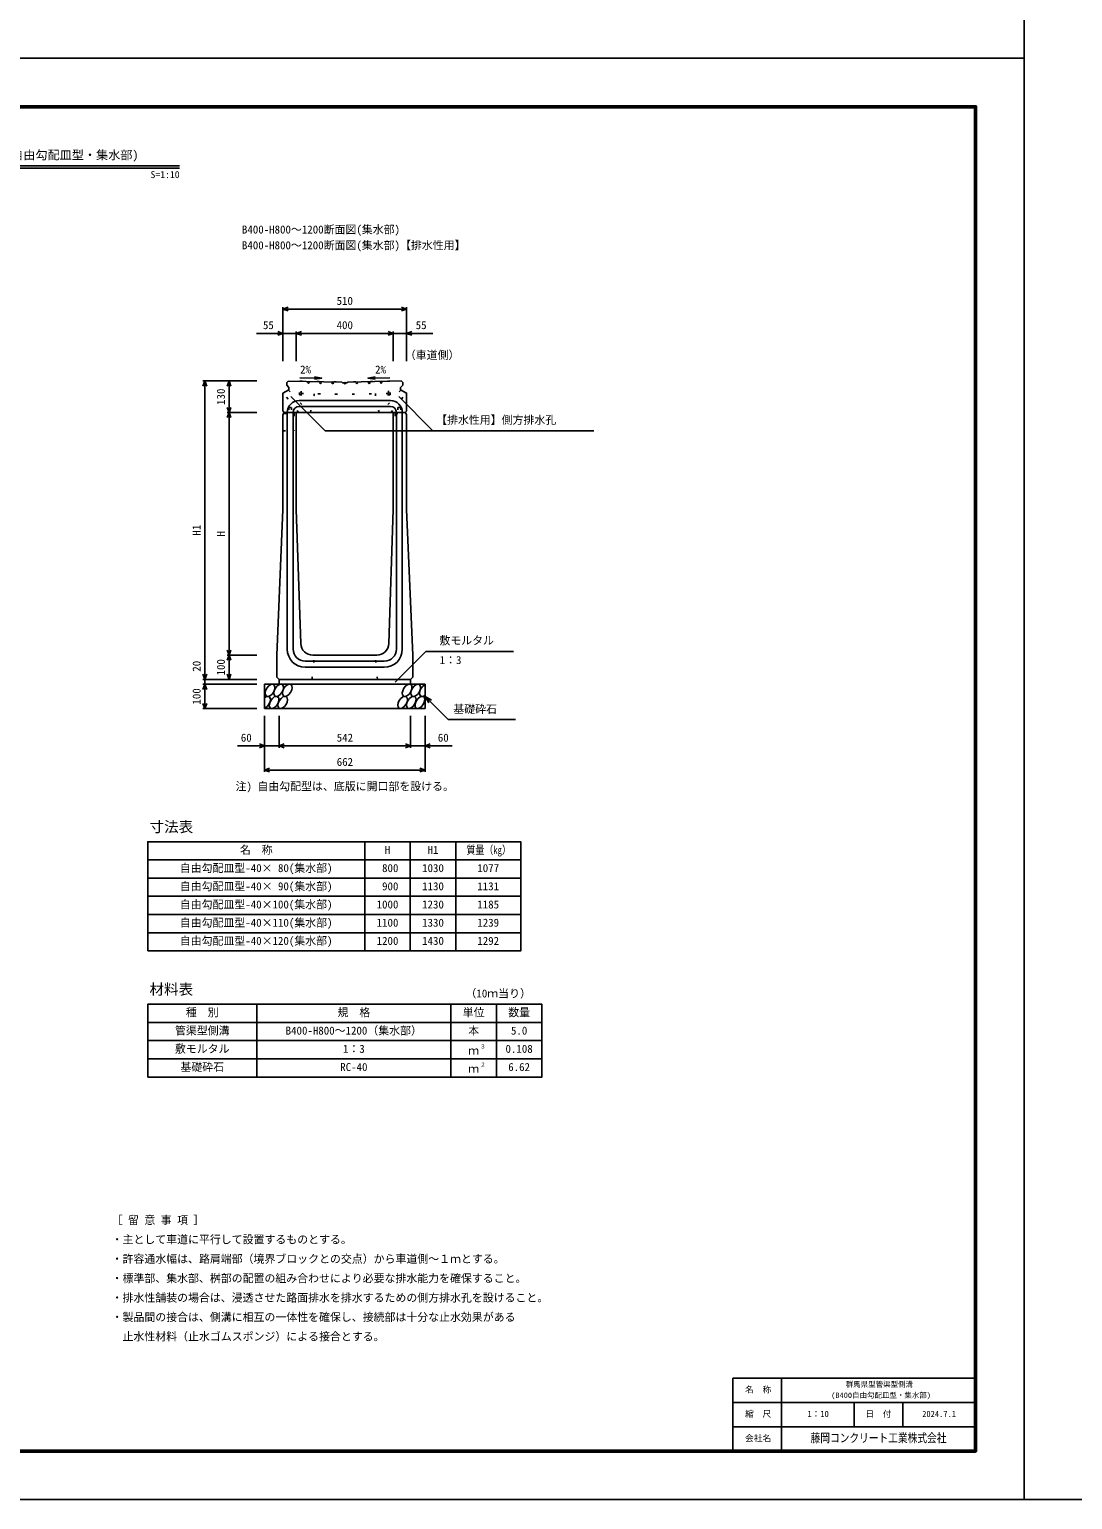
# Model space of a CAD drawing. Units: millimetres, scale not verified. Extents: x -12600 to 12600, y -5940 to 5940.
# Drawn here: x -8300 to -4000, y -5940 to 119 of the extents above; entities that cross this region are included whole.
import ezdxf
from ezdxf.enums import TextEntityAlignment as Align

# ---------------------------------------------------------------- set-up
doc = ezdxf.new("R2010")
doc.units = ezdxf.units.MM
doc.header["$LTSCALE"] = 40
doc.linetypes.add('DOTTED', pattern=[1.75, 0.25, -1.5])
for name, color, linetype, lineweight in [('0-0_DIM', 7, 'Continuous', 25), ('0-1_Defpoints', 5, 'Continuous', 25), ('0-2_HATCH', 6, 'Continuous', 25), ('0-3_HYO', 3, 'Continuous', 25), ('0-4_HYO2', 4, 'Continuous', 25), ('0-5_OUTLINE', 3, 'Continuous', 25), ('0-6_OUTLINE2', 4, 'DOTTED', 25), ('0-7_TXT', 7, 'Continuous', 25), ('0-8_WAKU', 3, 'Continuous', 25), ('0-9_WAKU-LINE', 7, 'Continuous', 25)]:
    doc.layers.add(name, color=color, linetype=linetype, lineweight=lineweight)
doc.layers.add('0-A_WAKU-TXT', color=7, linetype='Continuous')
doc.styles.add('ＭＳ ゴシック', font='')
doc.styles.get('ＭＳ ゴシック').set_extended_font_data('MS Gothic')

msp = doc.modelspace()

# ---------------------------------------------------------------- linework, layer by layer
at = {"layer": '0-0_DIM'}
for p, q in [((-7255, -1026.3), (-7255, -1247.94)), ((-6745, -1026.3), (-6745, -1247.94)), ((-6745, -1033.8), (-7255, -1033.8)), ((-7363.38, -1133.8), (-7255, -1133.8)), ((-7200, -1133.8), (-7255, -1133.8)), ((-7200, -1126.3), (-7200, -1247.94)), ((-7200, -1133.8), (-6800, -1133.8)), ((-6800, -1126.3), (-6800, -1247.94)), ((-6800, -1133.8), (-6745, -1133.8)), ((-6636.62, -1133.8), (-6745, -1133.8)), ((-7584.5, -1329.94), (-7362, -1329.94)), ((-7577, -1329.94), (-7577, -2559.94)), ((-7477, -1459.94), (-7477, -1329.94)), ((-7222.53, -1394.47), (-7081.29, -1535.71)), ((-6777.88, -1394.47), (-6636.64, -1535.71)), ((-7484.5, -1459.94), (-7362, -1459.94)), ((-7477, -1459.94), (-7477, -2459.94)), ((-7081.29, -1535.71), (-5973.78, -1535.71)), ((-7484.5, -2459.94), (-7362, -2459.94)), ((-7477, -2459.94), (-7477, -2559.94)), ((-6791.89, -2570.75), (-6665.66, -2444.52)), ((-6665.66, -2444.52), (-6304.19, -2444.52)), ((-7584.5, -2559.94), (-7362, -2559.94)), ((-7584.5, -2579.94), (-7362, -2579.94)), ((-7577, -2559.94), (-7577, -2579.94)), ((-7577, -2579.94), (-7577, -2679.94)), ((-6669, -2629.94), (-6573.24, -2725.7)), ((-6669, -2629.94), (-6643.02, -2644.94)), ((-6669, -2629.94), (-6654, -2655.92)), ((-7584.5, -2679.94), (-7362, -2679.94)), ((-7331, -2941.31), (-7331, -2709.94)), ((-7271, -2841.31), (-7271, -2709.94)), ((-6729, -2841.31), (-6729, -2709.94)), ((-6669, -2941.31), (-6669, -2709.94)), ((-6573.24, -2725.7), (-6295.69, -2725.7)), ((-7331, -2833.81), (-7442.79, -2833.81)), ((-7331, -2833.81), (-7271, -2833.81)), ((-7271, -2833.81), (-6729, -2833.81)), ((-6669, -2833.81), (-6729, -2833.81)), ((-6669, -2833.81), (-6557.21, -2833.81)), ((-7331, -2933.81), (-6669, -2933.81))]:
    msp.add_line(p, q, dxfattribs=at)
for points in [[(-7233.86, -1041.5), (-7255, -1033.8), (-7233.86, -1026.11)], [(-6766.14, -1026.11), (-6745, -1033.8), (-6766.14, -1041.5)], [(-7276.14, -1126.11), (-7255, -1133.8), (-7276.14, -1141.5)], [(-7178.86, -1141.5), (-7200, -1133.8), (-7178.86, -1126.11)], [(-6821.14, -1126.11), (-6800, -1133.8), (-6821.14, -1141.5)], [(-6723.86, -1126.11), (-6745, -1133.8), (-6723.86, -1141.5)], [(-7569.3, -1351.09), (-7577, -1329.94), (-7584.7, -1351.09)], [(-7484.7, -1351.09), (-7477, -1329.94), (-7469.3, -1351.09)], [(-7484.7, -1438.8), (-7477, -1459.94), (-7469.3, -1438.8)], [(-7484.7, -1481.09), (-7477, -1459.94), (-7469.3, -1481.09)], [(-7469.3, -2438.8), (-7477, -2459.94), (-7484.7, -2438.8)], [(-7484.7, -2481.09), (-7477, -2459.94), (-7469.3, -2481.09)], [(-7569.3, -2538.8), (-7577, -2559.94), (-7584.7, -2538.8)], [(-7469.3, -2538.8), (-7477, -2559.94), (-7484.7, -2538.8)], [(-7569.3, -2601.09), (-7577, -2579.94), (-7584.7, -2601.09)], [(-7569.3, -2658.8), (-7577, -2679.94), (-7584.7, -2658.8)], [(-7352.14, -2826.11), (-7331, -2833.81), (-7352.14, -2841.5)], [(-7249.86, -2841.5), (-7271, -2833.81), (-7249.86, -2826.11)], [(-6750.14, -2826.11), (-6729, -2833.81), (-6750.14, -2841.5)], [(-6647.86, -2826.11), (-6669, -2833.81), (-6647.86, -2841.5)], [(-7309.86, -2941.5), (-7331, -2933.81), (-7309.86, -2926.11)], [(-6690.14, -2926.11), (-6669, -2933.81), (-6690.14, -2941.5)]]:
    msp.add_lwpolyline(points, dxfattribs=at)
at = {"layer": '0-1_Defpoints'}
for points in [[(-4200, -5940), (12600, -5940), (12600, 5940), (-4200, 5940)], [(-12600, -5940), (-4200, -5940), (-4200, 0), (-12600, 0)]]:
    msp.add_lwpolyline(points, close=True, dxfattribs=at)
at = {"layer": '0-2_HATCH', "linetype": 'DOTTED'}
for p, q in [((-7180.47, -1381.41), (-7179.43, -1331.42)), ((-7145.79, -1336.33), (-7149.95, -1332)), ((-6854.15, -1336.13), (-6849.99, -1331.8)), ((-6819.47, -1381.18), (-6820.51, -1331.19)), ((-7186.59, -1387.05), (-7126.47, -1388.31)), ((-7180.47, -1381.41), (-6999.97, -1384.95)), ((-7150.12, -1340.48), (-7145.79, -1336.33)), ((-7126.47, -1382.47), (-7126.47, -1388.31)), ((-7054.29, -1338.12), (-7050.14, -1342.44)), ((-7050.14, -1342.44), (-7045.81, -1338.29)), ((-7004.2, -1339.18), (-6999.96, -1334.94)), ((-6999.96, -1343.43), (-7004.2, -1339.18)), ((-6819.47, -1381.18), (-6999.97, -1384.95)), ((-6999.96, -1334.94), (-6995.71, -1339.18)), ((-6995.71, -1339.18), (-6999.96, -1343.43)), ((-6949.8, -1342.38), (-6954.13, -1338.22)), ((-6945.64, -1338.05), (-6949.8, -1342.38)), ((-6873.47, -1382.31), (-6873.47, -1388.31)), ((-6813.34, -1387.05), (-6873.47, -1388.31)), ((-6849.82, -1340.29), (-6854.15, -1336.13))]:
    msp.add_line(p, q, dxfattribs=at)
for points in [[(-7186.59, -1387.05), (-7185.43, -1331.31), (-6999.97, -1334.94)], [(-7149.95, -1332), (-7154.28, -1336.16), (-7150.12, -1340.48)], [(-6813.34, -1387.05), (-6814.51, -1331.06), (-6999.97, -1334.94)], [(-6849.99, -1331.8), (-6845.66, -1335.96), (-6849.82, -1340.29)], [(-7045.81, -1338.29), (-7049.97, -1333.96), (-7054.29, -1338.12)], [(-6954.13, -1338.22), (-6949.97, -1333.9), (-6945.64, -1338.05)]]:
    msp.add_lwpolyline(points, dxfattribs=at)
for points in [[(-6904.14, -1337.18), (-6899.98, -1332.85), (-6895.65, -1337.01), (-6899.81, -1341.33)], [(-7095.8, -1337.31), (-7099.96, -1332.98), (-7104.28, -1337.14), (-7100.13, -1341.46)]]:
    msp.add_lwpolyline(points, close=True, dxfattribs=at)
at = {"layer": '0-2_HATCH'}
for centre in [(-7308.11, -2604.94), (-7272.63, -2604.94), (-7237.16, -2604.94), (-6742.95, -2604.94), (-6707.48, -2604.94), (-7291.23, -2654.94), (-7255.75, -2654.94), (-6761.55, -2654.94), (-6726.07, -2654.94), (-6690.59, -2654.94)]:
    msp.add_ellipse(centre, major_axis=(14.54, 23.54), ratio=0.5792, dxfattribs=at)
for centre, start_param, end_param in [((-6672, -2604.94), 0.6666252, 4.1103269), ((-7326.7, -2654.94), 3.7419964, 7.318141)]:
    msp.add_ellipse(centre, major_axis=(14.54, 23.54), ratio=0.5792, start_param=start_param, end_param=end_param, dxfattribs=at)
at = {"layer": '0-3_HYO'}
for p, q in [((-6917.5, -3228.87), (-6917.5, -3678.87)), ((-6730, -3228.87), (-6730, -3678.87)), ((-6542.5, -3228.87), (-6542.5, -3678.87)), ((-7812.5, -3303.87), (-6275, -3303.87)), ((-7362.5, -3898.65), (-7362.5, -4198.65)), ((-6562.5, -3898.65), (-6562.5, -4198.65)), ((-6375, -3898.65), (-6375, -4198.65)), ((-7812.5, -3973.65), (-6187.5, -3973.65))]:
    msp.add_line(p, q, dxfattribs=at)
for points in [[(-7812.5, -3678.87), (-6275, -3678.87), (-6275, -3228.87), (-7812.5, -3228.87)], [(-7812.5, -4198.65), (-6187.5, -4198.65), (-6187.5, -3898.65), (-7812.5, -3898.65)]]:
    msp.add_lwpolyline(points, close=True, dxfattribs=at)
at = {"layer": '0-4_HYO2'}
for p, q in [((-7812.5, -3378.87), (-6275, -3378.87)), ((-7812.5, -3453.87), (-6275, -3453.87)), ((-7812.5, -3528.87), (-6275, -3528.87)), ((-7812.5, -3603.87), (-6275, -3603.87)), ((-7812.5, -4048.65), (-6187.5, -4048.65)), ((-7812.5, -4123.65), (-6187.5, -4123.65))]:
    msp.add_line(p, q, dxfattribs=at)
at = {"layer": '0-5_OUTLINE'}
for p, q in [((-7233.31, -1330.37), (-7239, -1335.94)), ((-7233.31, -1330.37), (-7012, -1334.71)), ((-6767, -1330.07), (-6988, -1334.69)), ((-6767, -1330.07), (-6761, -1335.94)), ((-7255, -1379.94), (-7230, -1366.94)), ((-7255, -1453.94), (-7255, -1379.94)), ((-7239, -1335.94), (-7239, -1346.94)), ((-7230, -1356.94), (-7239, -1346.94)), ((-7230, -1366.94), (-7230, -1356.94)), ((-6991, -1337.94), (-6988, -1334.69)), ((-6770, -1356.94), (-6761, -1346.94)), ((-6770, -1366.94), (-6770, -1356.94)), ((-6761, -1335.94), (-6761, -1346.94)), ((-7255, -1453.94), (-7249, -1459.94)), ((-6751, -1459.94), (-6745, -1453.94)), ((-7255, -1469.94), (-7250, -1459.94)), ((-7255, -1859.94), (-7255, -1469.94)), ((-6750, -1459.94), (-7250, -1459.94)), ((-7200, -1459.94), (-7200, -1859.94)), ((-6800, -1459.94), (-6800, -1859.94)), ((-6745, -1469.94), (-6750, -1459.94)), ((-6745, -1859.94), (-6745, -1469.94)), ((-7255, -1859.94), (-7280, -2459.94)), ((-7200, -1859.94), (-7181.61, -2411.61)), ((-6800, -1859.94), (-6818.39, -2411.61)), ((-6745, -1859.94), (-6720, -2459.94)), ((-7280, -2550.94), (-7280, -2459.94)), ((-7131.64, -2459.94), (-6868.36, -2459.94)), ((-6720, -2550.94), (-6720, -2459.94)), ((-7331, -2579.94), (-6669, -2579.94)), ((-7331, -2679.94), (-7331, -2579.94)), ((-7271, -2559.94), (-7280, -2550.94)), ((-7271, -2559.94), (-7271, -2579.94)), ((-6729, -2559.94), (-6729, -2579.94)), ((-6669, -2679.94), (-6669, -2579.94)), ((-7331, -2679.94), (-6669, -2679.94))]:
    msp.add_line(p, q, dxfattribs=at)
for points in [[(-6991, -1337.94), (-7009, -1337.94), (-7012, -1334.71)], [(-6745, -1453.94), (-6745, -1379.94), (-6770, -1366.94)], [(-7271, -2559.94), (-6729, -2559.94), (-6720, -2550.94)]]:
    msp.add_lwpolyline(points, dxfattribs=at)
for centre, start, end in [((-7131.64, -2409.94), 181.90915, 270), ((-6868.36, -2409.94), 270, 358.09085)]:
    msp.add_arc(centre, 50, start, end, dxfattribs=at)
at = {"layer": '0-6_OUTLINE2'}
for p, q in [((-7190.79, -1459.94), (-7253.4, -1379.11)), ((-7231.41, -1367.67), (-7147.82, -1459.94)), ((-7141.5, -1459.94), (-7126.53, -1388.31)), ((-6858.5, -1459.94), (-6873.47, -1388.31)), ((-6768.59, -1367.67), (-6852.18, -1459.94)), ((-6809.21, -1459.94), (-6746.6, -1379.11)), ((-7231, -1439.44), (-7219, -1439.44)), ((-7231, -1439.44), (-7231, -1464.44)), ((-7219, -1439.44), (-7219, -1464.44)), ((-6781, -1439.44), (-6769, -1439.44)), ((-6781, -1439.44), (-6781, -1464.44)), ((-6769, -1439.44), (-6769, -1464.44)), ((-7252.25, -1464.44), (-7208, -1464.44)), ((-7208, -1464.44), (-7208, -1534.94)), ((-6792, -1464.44), (-6792, -1534.94)), ((-6792, -1464.44), (-6747.75, -1464.44)), ((-7255, -1534.94), (-7208, -1534.94)), ((-6792, -1534.94), (-6745, -1534.94)), ((-7135, -2559.94), (-7125, -2459.94)), ((-6865, -2559.94), (-6875, -2459.94))]:
    msp.add_line(p, q, dxfattribs=at)
at = {"layer": '0-6_OUTLINE2', "linetype": 'Continuous'}
for p, q in [((-7188, -1410.94), (-6812, -1410.94)), ((-7188, -1434.94), (-6812, -1434.94)), ((-7237, -1459.94), (-7237, -2435.94)), ((-7213, -1459.94), (-7213, -2434.94)), ((-6787, -1459.94), (-6787, -2434.94)), ((-6763, -1459.94), (-6763, -2435.94)), ((-7163, -2484.94), (-6837, -2484.94)), ((-7163, -2509.94), (-6837, -2509.94))]:
    msp.add_line(p, q, dxfattribs=at)
for centre, radius, start, end in [((-7188, -1459.94), 49, 90, 180), ((-7188, -1459.94), 25, 90, 180), ((-6812, -1459.94), 49, 0, 90), ((-6812, -1459.94), 25, 0, 90), ((-7163, -2435.94), 74, 180, 270), ((-7163, -2434.94), 50, 180, 270), ((-6837, -2434.94), 50, 270, 0), ((-6837, -2435.94), 74, 270, 0)]:
    msp.add_arc(centre, radius, start, end, dxfattribs=at)
at = {"layer": '0-7_TXT'}
for p, q in [((-9119.18, -442.8), (-7680.82, -442.8)), ((-9119.18, -452.4), (-7680.82, -452.4)), ((-7095.29, -1318.48), (-7124.93, -1323.13)), ((-6904.71, -1318.48), (-6875.07, -1323.13))]:
    msp.add_line(p, q, dxfattribs=at)
for points in [[(-7185.71, -1316.76), (-7095.29, -1318.48), (-7124.73, -1312.71)], [(-6814.29, -1316.76), (-6904.71, -1318.48), (-6875.27, -1312.71)]]:
    msp.add_lwpolyline(points, dxfattribs=at)
at = {"layer": '0-8_WAKU'}
for p, q in [((-5400, -5440), (-4400, -5440)), ((-5400, -5740), (-5400, -5440))]:
    msp.add_line(p, q, dxfattribs=at)
at = {"layer": '0-8_WAKU', "lineweight": 50}
msp.add_lwpolyline([(-12400, -5740), (-4400, -5740), (-4400, -200), (-12400, -200)], close=True, dxfattribs=at)
at = {"layer": '0-9_WAKU-LINE'}
for p, q in [((-5200, -5740), (-5200, -5440)), ((-5400, -5540), (-4400, -5540)), ((-4900, -5640), (-4900, -5540)), ((-4700, -5640), (-4700, -5540)), ((-5400, -5640), (-4400, -5640))]:
    msp.add_line(p, q, dxfattribs=at)

# ---------------------------------------------------------------- texts
at = {"layer": '0-0_DIM', "style": 'ＭＳ ゴシック'}
for s, p in [('510', (-7033.75, -1026.3)), ('55', (-7337.34, -1126.3)), ('400', (-7033.75, -1126.3)), ('55', (-6707.66, -1126.3)), ('（車道側）', (-6752.57, -1249.65)), ('【排水性用】側方排水孔', (-6623.49, -1516.97)), ('敷モルタル', (-6610.06, -2425.78)), ('1：3', (-6608.87, -2506.54)), ('基礎砕石', (-6552.68, -2708.53)), ('60', (-7428.5, -2826.31)), ('542', (-7033.22, -2826.31)), ('60', (-6616.5, -2826.31)), ('662', (-7033.22, -2926.31))]:
    msp.add_text(s, height=32.99, dxfattribs=at).set_placement(p, align=Align.BOTTOM_LEFT)
for s, p in [('130', (-7484.5, -1428.69)), ('H1', (-7584.5, -1967.44)), ('H', (-7484.5, -1971.19)), ('100', (-7484.5, -2543.69)), ('20', (-7584.5, -2528.13)), ('100', (-7584.5, -2663.69))]:
    msp.add_text(s, height=32.99, rotation=90, dxfattribs=at).set_placement(p, align=Align.BOTTOM_LEFT)
at = {"layer": '0-7_TXT', "style": 'ＭＳ ゴシック'}
for s, height, p in [('群馬県型管渠型側溝(B400自由勾配皿型・集水部)', 36.66, (-8950, -427.8)), ('S', 29.33, (-7800.82, -502.8)), ('=', 29.33, (-7780.82, -502.8)), ('1', 29.33, (-7760.82, -502.8)), (':', 29.33, (-7740.82, -502.8)), ('1', 29.33, (-7720.82, -502.8)), ('0', 29.33, (-7700.82, -502.8)), ('B400-H800～1200断面図(集水部)', 32.99, (-7423.96, -732.34)), ('B400-H800～1200断面図(集水部)【排水性用】', 32.99, (-7423.96, -797.21)), ('2%', 32.99, (-7184.25, -1309.15)), ('2%', 32.99, (-6875.14, -1309.15)), ('注) 自由勾配型は、底版に開口部を設ける。', 32.99, (-7450, -3027)), ('寸法表', 43.99, (-7805, -3202.62)), ('名\u3000称', 32.99, (-7432.5, -3288.87)), ('H', 32.99, (-6835, -3288.87)), ('H1', 32.99, (-6658.75, -3288.87)), ('自由勾配皿型-40× 80(集水部)', 32.99, (-7680, -3363.87)), (' 800', 32.99, (-6868.75, -3363.87)), ('1030', 32.99, (-6681.25, -3363.87)), ('1077', 32.99, (-6453.75, -3363.87)), ('自由勾配皿型-40× 90(集水部)', 32.99, (-7680, -3438.87)), (' 900', 32.99, (-6868.75, -3438.87)), ('1130', 32.99, (-6681.25, -3438.87)), ('1131', 32.99, (-6453.75, -3438.87)), ('自由勾配皿型-40×100(集水部)', 32.99, (-7680, -3513.87)), ('1000', 32.99, (-6868.75, -3513.87)), ('1230', 32.99, (-6681.25, -3513.87)), ('1185', 32.99, (-6453.75, -3513.87)), ('自由勾配皿型-40×110(集水部)', 32.99, (-7680, -3588.87)), ('1100', 32.99, (-6868.75, -3588.87)), ('1330', 32.99, (-6681.25, -3588.87)), ('1239', 32.99, (-6453.75, -3588.87)), ('自由勾配皿型-40×120(集水部)', 32.99, (-7680, -3663.87)), ('1200', 32.99, (-6868.75, -3663.87)), ('1430', 32.99, (-6681.25, -3663.87)), ('1292', 32.99, (-6453.75, -3663.87)), ('材料表', 43.99, (-7805, -3872.4)), ('（10ｍ当り）', 32.99, (-6502.5, -3880.65)), ('種\u3000別', 32.99, (-7655, -3958.65)), ('規\u3000格', 32.99, (-7030, -3958.65)), ('単位', 32.99, (-6513.75, -3958.65)), ('数量', 32.99, (-6326.25, -3958.65)), ('管渠型側溝', 32.99, (-7700, -4033.65)), ('B400-H800～1200（集水部）', 32.99, (-7243.75, -4033.65)), ('本', 32.99, (-6491.25, -4033.65)), ('5.0', 32.99, (-6315, -4033.65)), ('敷モルタル', 32.99, (-7700, -4108.65)), ('1：3', 32.99, (-7007.5, -4108.65)), ('ｍ', 32.99, (-6491.25, -4116.15)), ('３', 16.5, (-6442.09, -4085.87)), ('0.108', 32.99, (-6337.5, -4108.65)), ('基礎砕石', 32.99, (-7677.5, -4183.65)), ('RC-40', 32.99, (-7018.75, -4183.65)), ('ｍ', 32.99, (-6491.25, -4191.15)), ('２', 16.5, (-6442.09, -4160.87)), ('6.62', 32.99, (-6326.25, -4183.65)), ('［ 留 意 事 項 ］', 32.99, (-7961.08, -4814.42)), ('・主として車道に平行して設置するものとする。', 32.99, (-7961.08, -4894.42)), ('・許容通水幅は、路肩端部（境界ブロックとの交点）から車道側～１ｍとする。', 32.99, (-7961.08, -4974.42)), ('・標準部、集水部、桝部の配置の組み合わせにより必要な排水能力を確保すること。', 32.99, (-7961.08, -5054.42)), ('・排水性舗装の場合は、浸透させた路面排水を排水するための側方排水孔を設けること。', 32.99, (-7961.08, -5134.42)), ('・製品間の接合は、側溝に相互の一体性を確保し、接続部は十分な止水効果がある', 32.99, (-7961.08, -5214.42)), ('\u3000止水性材料（止水ゴムスポンジ）による接合とする。', 32.99, (-7961.08, -5294.42))]:
    msp.add_text(s, height=height, dxfattribs=at).set_placement(p, align=Align.BOTTOM_LEFT)
at = {"layer": '0-7_TXT', "style": 'ＭＳ ゴシック', "width": 0.8}
msp.add_text('質量（kg）', height=32.99, dxfattribs=at).set_placement((-6498.75, -3288.87), align=Align.BOTTOM_LEFT)
at = {"layer": '0-A_WAKU-TXT', "style": 'ＭＳ ゴシック'}
for s, height, p in [('群馬県型管渠型側溝', 21.99, (-4935, -5482.5)), ('名\u3000称', 25.66, (-5350.05, -5507.5)), ('(B400自由勾配皿型・集水部)', 21.99, (-4995, -5527.5)), ('縮\u3000尺', 25.66, (-5350.05, -5607.5)), ('日\u3000付', 25.66, (-4854.05, -5607.5)), ('1：10', 25.66, (-5093.25, -5607.5)), ('2024.7.1', 25.66, (-4620, -5607.5)), ('会社名', 25.66, (-5350.05, -5707.5))]:
    msp.add_text(s, height=height, dxfattribs=at).set_placement(p, align=Align.BOTTOM_LEFT)
at = {"layer": '0-A_WAKU-TXT', "style": 'ＭＳ ゴシック', "width": 0.8}
msp.add_text('藤岡コンクリート工業株式会社', height=36.66, dxfattribs=at).set_placement((-5080, -5715), align=Align.BOTTOM_LEFT)

doc.saveas('drawing.dxf')
